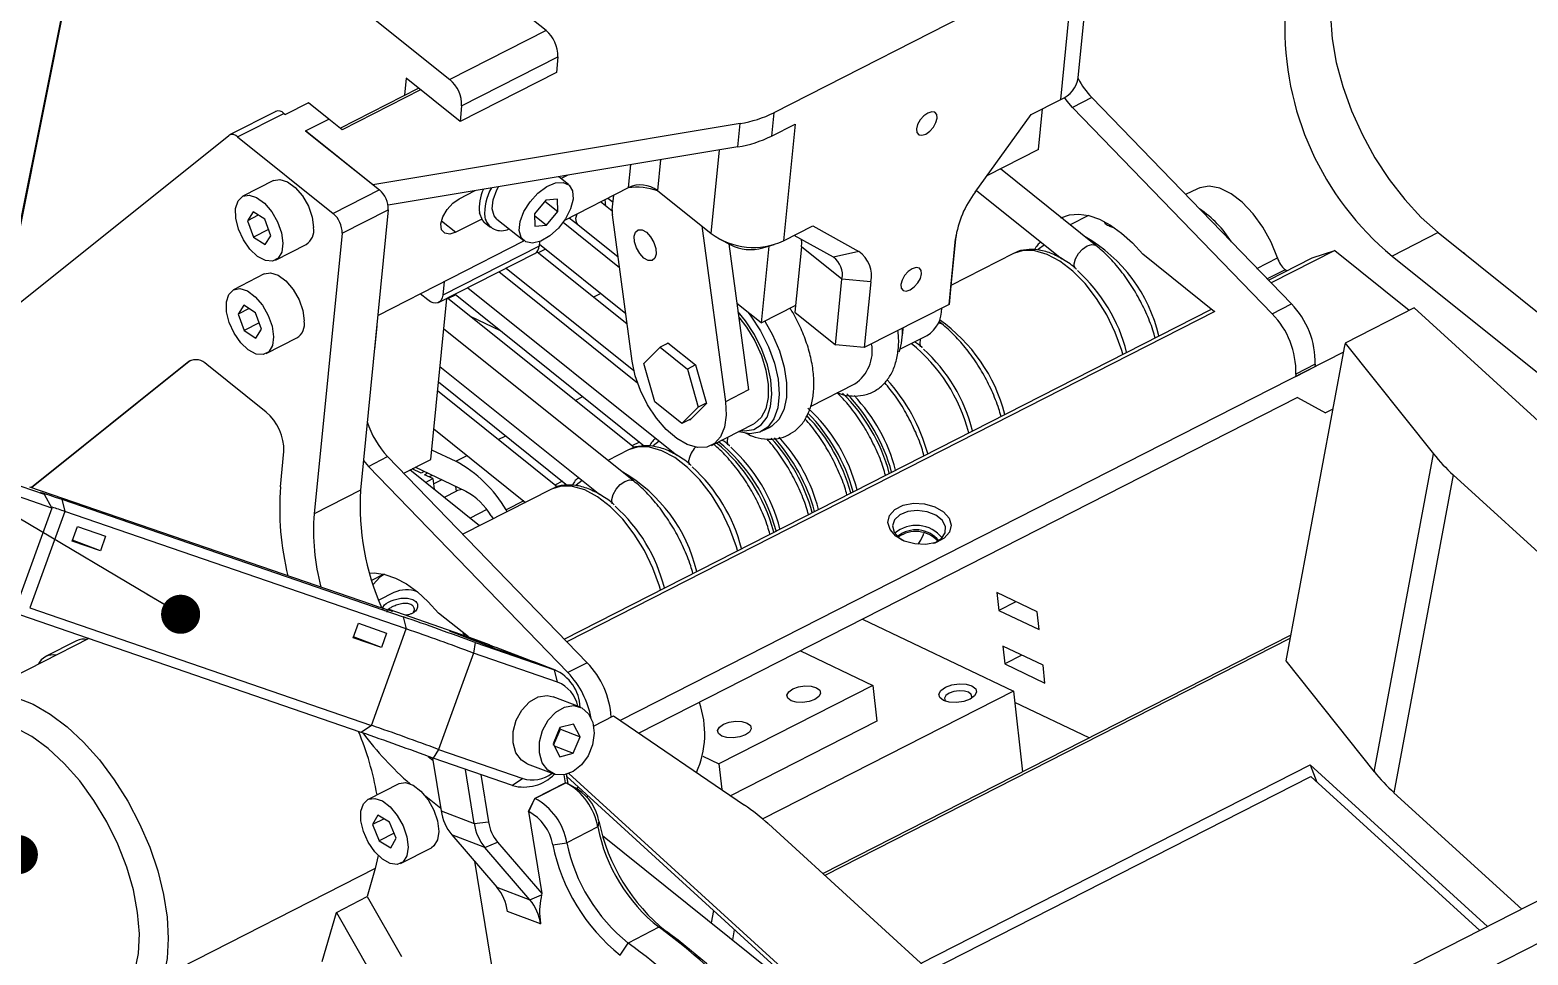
# Model space of a CAD drawing. Header units: millimetres. Extents: x 2 to 418, y 2 to 295.
# Drawn here: x 340.47 to 369.68, y 211.59 to 229.63 of the extents above; entities that cross this region are included whole.
import ezdxf

# ---------------------------------------------------------------- set-up
doc = ezdxf.new("R2010")
doc.units = ezdxf.units.MM
doc.dimstyles.new('SLDDIMSTYLE0', dxfattribs={"dimtxt": 0.18, "dimasz": 0.762, "dimexe": 0, "dimexo": 0.0625, "dimgap": 0, "dimtad": 0, "dimtih": 1, "dimtoh": 1, "dimdec": 0, "dimrnd": 1e-09, "dimzin": 0, "dimdsep": 46, "dimtxsty": 'Standard', "dimblk1": 'DOT', "dimblk2": 'DOT', "dimsah": 1, "dimcen": 0.09, "dimadec": 0, "dimazin": 0, "dimtfac": 0.762, "dimtdec": 0, "dimtofl": 0, "dimtmove": 0, "dimatfit": 3, "dimldrblk": 'DOT', "dimfxl": 1, "dimfrac": 2, "dimtolj": 1, "dimtzin": 0, "dimarcsym": 0})

# ---------------------------------------------------------------- blocks, each defined once
blk = doc.blocks.new('_Dot')
at = {"color": 0, "linetype": 'ByBlock', "lineweight": -2}
blk.add_line((-0.5, 0), (-1, 0), dxfattribs=at)
at = {"color": 0, "linetype": 'ByBlock', "const_width": 0.5}
blk.add_lwpolyline([(-0.25, 0, 1), (0.25, 0, 1)], format="xyb", close=True, dxfattribs=at)

msp = doc.modelspace()

# ---------------------------------------------------------------- linework, layer by layer
at = {"color": 7, "linetype": 'Continuous', "lineweight": 25}
for p, q in [((339.327, 221.079), (341.909, 233.984)), ((341.919, 233.982), (339.337, 221.075)), ((361.302, 231.239), (354.978, 228.015)), ((350.536, 229.62), (349.26, 230.642)), ((360.571, 228.271), (360.798, 230.55)), ((360.91, 228.698), (361.111, 230.709)), ((346.879, 230.089), (348.658, 228.662)), ((350.536, 229.62), (348.658, 228.662)), ((348.89, 228.148), (350.768, 229.105)), ((350.768, 229.105), (350.738, 228.802)), ((350.738, 228.802), (348.86, 227.844)), ((346.519, 227.715), (348.048, 228.495)), ((348.091, 228.461), (346.561, 227.681)), ((347.811, 228.686), (347.778, 228.357)), ((348.86, 227.844), (347.811, 228.686)), ((345.905, 228.207), (345.455, 227.977)), ((346.299, 227.892), (345.905, 228.207)), ((348.89, 228.148), (348.86, 227.844)), ((359.996, 227.978), (360.571, 228.271)), ((361.176, 228.309), (360.801, 228.117)), ((360.801, 228.117), (364.691, 224.095)), ((361.176, 228.309), (365.067, 224.287)), ((345.265, 228.041), (344.364, 227.582)), ((344.523, 227.542), (345.424, 228.002)), ((345.424, 228.002), (345.455, 227.977)), ((345.848, 227.662), (346.299, 227.892)), ((346.561, 227.681), (346.299, 227.892)), ((354.978, 228.015), (354.933, 227.56)), ((358.902, 226.465), (359.996, 227.978)), ((360.137, 227.295), (360.216, 228.09)), ((339.928, 224.028), (344.349, 227.572)), ((344.523, 227.542), (346.385, 226.049)), ((347.16, 226.61), (345.848, 227.662)), ((345.848, 227.662), (347.286, 226.509)), ((354.318, 227.805), (347.16, 226.61)), ((354.272, 227.349), (354.318, 227.805)), ((354.933, 227.56), (355.391, 227.793)), ((355.391, 227.793), (355.164, 225.515)), ((354.272, 227.349), (347.456, 226.211)), ((360.137, 227.295), (359.131, 226.782)), ((345.224, 226.693), (344.624, 226.386)), ((350.975, 226.612), (350.783, 226.767)), ((350.962, 226.796), (350.83, 226.729)), ((361.257, 225.426), (359.397, 226.918)), ((347.286, 226.509), (346.385, 226.049)), ((348.844, 226.337), (349.154, 226.495)), ((350.901, 225.922), (352.145, 226.556)), ((351.741, 226.35), (351.843, 226.269)), ((351.828, 226.119), (351.857, 226.409)), ((352.708, 226.499), (353.757, 225.658)), ((358.927, 226.5), (360.594, 225.163)), ((363.235, 226.533), (363.006, 226.417)), ((344.823, 226.082), (344.713, 225.908)), ((345.052, 225.937), (344.823, 226.082)), ((346.559, 225.664), (347.46, 226.123)), ((347.46, 226.123), (346.916, 220.655)), ((350.53, 226.31), (350.308, 226.045)), ((350.514, 226.291), (350.768, 226.087)), ((350.76, 226.331), (350.53, 226.31)), ((350.545, 225.822), (350.768, 226.087)), ((350.768, 226.087), (350.76, 226.331)), ((351.827, 226.092), (351.596, 226.276)), ((351.701, 226.193), (351.686, 226.322)), ((344.926, 226.017), (344.713, 225.908)), ((344.713, 225.908), (344.831, 225.588)), ((345.17, 225.617), (345.052, 225.937)), ((349.282, 225.94), (348.779, 225.683)), ((349.345, 225.869), (349.45, 225.785)), ((349.575, 225.941), (350.1, 225.52)), ((350.308, 226.045), (350.315, 225.801)), ((350.309, 226.012), (350.545, 225.822)), ((350.315, 225.801), (350.545, 225.822)), ((351.969, 224.992), (350.869, 225.875)), ((350.99, 225.968), (351.158, 225.834)), ((351.158, 225.834), (351.941, 225.206)), ((352.215, 223.169), (351.831, 226.021)), ((353.572, 225.806), (354.034, 222.379)), ((355.164, 225.515), (355.739, 225.808)), ((355.739, 225.808), (356.634, 225.309)), ((361.111, 226.012), (360.754, 225.83)), ((345.126, 225.738), (344.831, 225.588)), ((344.831, 225.588), (345.06, 225.443)), ((345.06, 225.443), (345.17, 225.617)), ((346.559, 225.664), (346.015, 220.195)), ((347.255, 224.063), (350.105, 225.516)), ((350.409, 225.501), (350.401, 225.414)), ((353.924, 225.549), (354.128, 225.442)), ((356.137, 225.196), (355.374, 225.622)), ((358.392, 224.276), (358.519, 225.557)), ((358.527, 225.622), (358.43, 224.64)), ((367.931, 225.676), (367.029, 225.217)), ((367.931, 225.676), (379.376, 216.501)), ((345.26, 225.139), (345.86, 225.445)), ((348.442, 224.311), (350.32, 225.268)), ((350.401, 225.414), (348.523, 224.457)), ((352.118, 223.888), (350.358, 225.299)), ((350.525, 225.356), (350.38, 225.282)), ((350.404, 225.452), (350.407, 225.451)), ((350.407, 225.451), (352.089, 224.102)), ((354.101, 225.456), (354.484, 222.608)), ((354.878, 225.412), (354.729, 223.916)), ((354.763, 225.379), (354.984, 225.444)), ((355.517, 225.402), (355.389, 224.122)), ((356.304, 224.771), (355.517, 225.402)), ((356.634, 225.309), (356.137, 225.196)), ((359.652, 225.267), (358.43, 224.645)), ((363.57, 224.134), (362.17, 225.256)), ((364.618, 224.751), (365.474, 225.187)), ((365.912, 225.327), (364.672, 224.695)), ((365.474, 225.187), (365.912, 225.327)), ((365.912, 225.327), (367.366, 224.162)), ((367.029, 225.217), (377.58, 216.759)), ((352.32, 222.741), (349.616, 224.909)), ((349.761, 224.983), (352.248, 222.99)), ((364.973, 224.932), (364.947, 224.953)), ((345.043, 224.87), (344.442, 224.563)), ((348.55, 224.723), (348.523, 224.457)), ((349.01, 224.6), (353.084, 221.334)), ((356.177, 223.491), (356.304, 224.771)), ((356.867, 224.714), (356.304, 224.771)), ((356.867, 224.714), (356.739, 223.434)), ((358.43, 224.64), (358.392, 224.276)), ((348.23, 224.364), (348.08, 224.484)), ((348.287, 221.253), (348.599, 224.391)), ((352.261, 221.478), (348.617, 224.4)), ((348.774, 224.464), (348.629, 224.39)), ((348.762, 224.474), (352.455, 221.513)), ((351.606, 224.489), (351.461, 224.415)), ((344.642, 224.259), (344.532, 224.085)), ((344.745, 224.194), (344.532, 224.085)), ((344.532, 224.085), (344.65, 223.765)), ((344.871, 224.114), (344.642, 224.259)), ((344.989, 223.795), (344.871, 224.114)), ((349.054, 224.049), (349.64, 223.77)), ((350.89, 217.751), (363.507, 224.184)), ((363.577, 224.136), (350.944, 217.695)), ((354.729, 223.916), (354.257, 224.294)), ((354.729, 223.916), (355.403, 224.259)), ((355.389, 224.122), (356.177, 223.491)), ((358.392, 224.276), (356.739, 223.434)), ((364.691, 224.095), (365.067, 224.287)), ((367.46, 224.21), (366.113, 223.523)), ((376.459, 216.002), (367.46, 224.21)), ((344.944, 223.916), (344.65, 223.765)), ((344.65, 223.765), (344.879, 223.62)), ((344.879, 223.62), (344.989, 223.795)), ((347.197, 223.399), (347.243, 223.854)), ((347.243, 223.854), (347.234, 223.85)), ((347.243, 223.854), (347.235, 223.86)), ((352.245, 220.831), (348.54, 223.802)), ((357.494, 223.819), (357.487, 223.702)), ((358.253, 223.895), (358.194, 223.942)), ((345.078, 223.316), (345.679, 223.622)), ((352.444, 223.122), (352.762, 223.442)), ((352.918, 223.521), (352.762, 223.442)), ((352.762, 223.442), (353.292, 223.016)), ((352.884, 223.504), (352.909, 223.529)), ((352.909, 223.529), (353.447, 223.098)), ((356.739, 223.434), (356.177, 223.491)), ((357.436, 223.401), (357.966, 223.671)), ((357.478, 223.611), (357.487, 223.702)), ((366.097, 223.438), (364.958, 217.325)), ((366.113, 223.523), (366.097, 223.438)), ((366.113, 223.523), (367.838, 221.361)), ((343.574, 223.163), (340.506, 220.703)), ((343.576, 223.163), (340.506, 220.702)), ((343.576, 223.163), (343.574, 223.163)), ((343.606, 223.183), (343.576, 223.163)), ((347.197, 223.399), (347.189, 223.394)), ((366.08, 223.348), (351.984, 216.161)), ((345.079, 222.176), (343.922, 223.103)), ((348.467, 223.066), (351.582, 220.568)), ((352.656, 222.378), (352.444, 223.122)), ((353.448, 223.096), (353.292, 223.016)), ((353.292, 223.016), (353.504, 222.272)), ((353.447, 223.098), (353.662, 222.343)), ((365.526, 223.058), (365.15, 222.866)), ((365.155, 222.916), (365.15, 222.866)), ((365.531, 223.108), (365.155, 222.916)), ((365.531, 223.108), (365.526, 223.058)), ((350.759, 220.712), (348.419, 222.588)), ((348.437, 222.764), (350.953, 220.747)), ((354.484, 222.608), (354.034, 222.379)), ((355.694, 222.288), (356.555, 222.727)), ((365.188, 222.46), (352.347, 215.913)), ((353.186, 221.953), (352.656, 222.378)), ((353.504, 222.272), (353.186, 221.953)), ((353.662, 222.343), (353.34, 222.019)), ((353.66, 222.351), (353.504, 222.272)), ((365.188, 222.46), (365.729, 222.159)), ((353.364, 222.044), (353.186, 221.953)), ((353.34, 222.019), (353.33, 222.027)), ((365.872, 222.232), (365.729, 222.159)), ((348.346, 221.852), (350.137, 220.416)), ((353.76, 221.527), (354.586, 221.948)), ((354.752, 221.808), (354.903, 221.885)), ((345.359, 220.721), (345.427, 221.405)), ((348.305, 221.442), (348.778, 221.217)), ((352.142, 221.438), (351.742, 221.235)), ((339.199, 221.108), (340.749, 220.575)), ((346.974, 221.231), (347.073, 221.118)), ((347.073, 221.118), (347.448, 221.31)), ((347.073, 221.118), (350.963, 217.096)), ((347.448, 221.31), (351.339, 217.287)), ((347.761, 220.986), (348.287, 221.253)), ((347.993, 221.097), (347.933, 221.067)), ((348.976, 220.629), (347.986, 221.1)), ((366.683, 215.163), (367.838, 221.361)), ((340.903, 220.305), (339.259, 220.871)), ((349.241, 219.96), (347.883, 221.048)), ((348.101, 220.987), (347.927, 221.07)), ((348.161, 221.017), (348.101, 220.987)), ((348.226, 220.986), (348.167, 220.955)), ((348.33, 220.878), (348.167, 220.955)), ((348.187, 220.805), (348.33, 220.878)), ((348.319, 220.942), (348.26, 220.911)), ((348.33, 220.878), (348.353, 220.672)), ((348.341, 220.775), (348.5, 220.856)), ((368.222, 220.952), (367.067, 214.754)), ((368.222, 220.952), (374.657, 215.083)), ((347.132, 218.422), (340.474, 220.713)), ((340.749, 220.575), (340.903, 220.305)), ((346.916, 220.655), (346.015, 220.195)), ((348.787, 220.634), (348.55, 220.513)), ((350.64, 220.673), (348.915, 219.793)), ((340.903, 220.305), (340.221, 218.425)), ((341.154, 220.239), (340.472, 218.359)), ((341.093, 220.477), (347.75, 218.185)), ((341.093, 220.477), (341.154, 220.239)), ((347.811, 217.948), (341.154, 220.239)), ((349.382, 220.274), (349.056, 220.108)), ((349.779, 220.234), (349.758, 220.267)), ((341.299, 219.66), (341.402, 219.942)), ((341.402, 219.942), (341.949, 219.754)), ((349.466, 220.154), (349.504, 220.094)), ((341.847, 219.472), (341.299, 219.66)), ((341.847, 219.472), (341.306, 219.679)), ((341.949, 219.754), (341.847, 219.472)), ((357.421, 219.721), (357.484, 219.678)), ((347.137, 218.899), (347.367, 219.016)), ((347.569, 218.658), (347.273, 218.507)), ((359.325, 218.655), (359.363, 218.307)), ((360.108, 218.282), (359.325, 218.655)), ((359.697, 218.478), (359.363, 218.307)), ((346.933, 215.929), (340.275, 218.221)), ((340.472, 218.359), (347.13, 216.067)), ((349.026, 217.79), (347.476, 218.324)), ((347.75, 218.185), (347.811, 217.948)), ((349.022, 217.791), (348.441, 218.257)), ((359.363, 218.307), (360.147, 217.934)), ((360.147, 217.934), (360.108, 218.282)), ((346.777, 217.775), (346.879, 218.057)), ((346.879, 218.057), (347.427, 217.868)), ((347.13, 216.067), (347.811, 217.948)), ((348.66, 217.901), (349.413, 217.642)), ((349.562, 217.556), (348.66, 217.901)), ((356.706, 218.136), (359.648, 216.733)), ((341.62, 217.758), (339.271, 216.56)), ((341.381, 217.716), (340.78, 217.41)), ((347.325, 217.586), (346.777, 217.775)), ((347.325, 217.586), (346.784, 217.793)), ((347.427, 217.868), (347.325, 217.586)), ((348.956, 217.814), (348.919, 217.874)), ((349.413, 217.642), (349.026, 217.79)), ((349.046, 217.783), (349.026, 217.79)), ((349.433, 217.635), (349.046, 217.783)), ((349.151, 217.682), (349.119, 217.477)), ((349.151, 217.682), (350.701, 217.149)), ((349.496, 217.606), (349.413, 217.642)), ((355.932, 213.176), (365.051, 217.825)), ((365.04, 217.764), (355.971, 213.14)), ((359.441, 217.612), (359.479, 217.264)), ((360.225, 217.238), (359.441, 217.612)), ((349.119, 217.477), (348.437, 215.597)), ((350.762, 216.911), (349.119, 217.477)), ((350.206, 217.339), (349.562, 217.585)), ((350.315, 217.297), (349.562, 217.556)), ((350.701, 217.149), (350.315, 217.297)), ((350.315, 217.297), (350.335, 217.289)), ((355.496, 217.519), (356.91, 216.845)), ((359.813, 217.434), (359.479, 217.264)), ((364.958, 217.325), (366.683, 215.163)), ((350.721, 217.141), (350.335, 217.289)), ((350.762, 216.911), (350.701, 217.149)), ((351.339, 217.287), (350.963, 217.096)), ((359.479, 217.264), (360.263, 216.89)), ((360.263, 216.89), (360.225, 217.238)), ((356.91, 216.845), (353.906, 215.314)), ((359.648, 216.733), (354.76, 214.241)), ((356.91, 216.845), (356.987, 216.149)), ((377.924, 216.749), (359.3, 207.254)), ((359.648, 216.733), (359.823, 215.16)), ((351.187, 216.428), (350.672, 216.625)), ((361.122, 215.822), (359.673, 216.513)), ((351.461, 216.053), (351.851, 216.252)), ((351.851, 216.252), (354.403, 214.512)), ((356.987, 216.149), (354.134, 214.695)), ((347.13, 216.067), (346.933, 215.929)), ((350.807, 216.024), (350.672, 215.706)), ((350.684, 215.682), (350.815, 215.991)), ((350.815, 215.991), (350.803, 216.015)), ((351.072, 216.093), (350.807, 216.024)), ((350.815, 215.991), (351.202, 215.843)), ((351.067, 215.524), (351.202, 215.843)), ((351.202, 215.843), (351.072, 216.093)), ((378.131, 216.027), (360.329, 206.95)), ((348.437, 215.597), (348.334, 215.426)), ((348.437, 215.597), (350.081, 215.031)), ((350.672, 215.706), (350.802, 215.455)), ((350.692, 215.667), (351.067, 215.524)), ((348.237, 215.462), (348.332, 215.385)), ((348.325, 215.429), (348.492, 214.403)), ((349.884, 214.893), (348.334, 215.426)), ((350.171, 215.318), (350.687, 215.12)), ((350.802, 215.455), (351.067, 215.524)), ((353.592, 215.463), (353.906, 215.314)), ((353.906, 215.314), (353.961, 214.813)), ((357.847, 211.429), (365.431, 215.296)), ((368.889, 212.142), (365.431, 215.296)), ((365.431, 215.296), (365.563, 214.962)), ((349.136, 214.156), (348.965, 215.209)), ((349.265, 215.106), (349.415, 214.183)), ((350.081, 215.031), (349.884, 214.893)), ((350.917, 214.949), (350.892, 215.102)), ((350.933, 215.11), (350.938, 215.075)), ((350.938, 215.075), (350.962, 214.93)), ((356.275, 210.2), (350.94, 215.067)), ((357.178, 209.476), (350.983, 215.127)), ((358.013, 211.277), (365.448, 215.068)), ((365.448, 215.068), (368.738, 212.066)), ((347.666, 214.929), (347.065, 214.622)), ((348.485, 214.443), (348.191, 214.678)), ((350.917, 214.949), (350.316, 214.643)), ((350.32, 214.641), (350.921, 214.948)), ((350.921, 214.948), (350.917, 214.949)), ((351.16, 214.817), (351.001, 214.909)), ((351.137, 214.831), (351.161, 214.864)), ((351.343, 214.699), (351.337, 214.665)), ((367.067, 214.754), (369.557, 212.483)), ((348.492, 214.403), (349.136, 214.156)), ((350.195, 214.388), (350.316, 214.643)), ((350.199, 214.387), (350.195, 214.388)), ((350.195, 214.388), (350.455, 212.786)), ((350.199, 214.387), (350.32, 214.641)), ((350.316, 214.643), (350.32, 214.641)), ((347.258, 214.318), (347.155, 214.134)), ((347.377, 214.247), (347.155, 214.134)), ((347.155, 214.134), (347.28, 213.815)), ((347.487, 214.182), (347.258, 214.318)), ((347.612, 213.864), (347.487, 214.182)), ((349.136, 214.156), (349.415, 214.183)), ((351.543, 214.085), (350.943, 213.778)), ((351.567, 214.199), (351.543, 214.085)), ((354.87, 214.145), (361.304, 208.275)), ((347.572, 213.964), (347.28, 213.815)), ((347.28, 213.815), (347.508, 213.68)), ((347.508, 213.68), (347.612, 213.864)), ((349.343, 213.683), (348.699, 213.93)), ((348.699, 213.93), (349.579, 212.912)), ((351.637, 213.918), (359.556, 207.569)), ((347.263, 213.527), (347.206, 213.274)), ((347.701, 213.375), (348.302, 213.681)), ((349.343, 213.683), (349.588, 213.789)), ((350.223, 212.665), (349.343, 213.683)), ((349.588, 213.789), (350.455, 212.786)), ((350.666, 213.739), (350.943, 213.778)), ((347.206, 213.274), (343.076, 211.168)), ((347.206, 213.274), (347.049, 212.726)), ((349.144, 213.415), (350.75, 203.521)), ((346.449, 212.42), (347.049, 212.726)), ((347.049, 212.726), (347.716, 211.558)), ((349.579, 212.912), (350.223, 212.665)), ((350.223, 212.665), (350.45, 212.764)), ((350.455, 212.786), (350.45, 212.764)), ((346.173, 211.46), (346.449, 212.42)), ((346.449, 212.42), (347.115, 211.251)), ((350.43, 212.193), (349.786, 212.439)), ((352.738, 212.128), (352.137, 211.822)), ((352.881, 212.047), (352.738, 212.128)), ((351.98, 211.587), (352.137, 211.822))]:
    msp.add_line(p, q, dxfattribs=at)
at = {"color": 8, "linetype": 'Continuous', "lineweight": 25}
for p, q in [((353.757, 225.658), (353.92, 227.29)), ((352.145, 226.556), (352.189, 227.001)), ((352.767, 227.098), (352.708, 226.499)), ((348.5, 225.907), (348.779, 225.683)), ((351.119, 225.957), (351.141, 226.044)), ((360.253, 225.437), (360.132, 225.345)), ((364.396, 224.98), (364.794, 225.183)), ((364.947, 224.953), (364.596, 224.773)), ((357.827, 223.534), (357.844, 223.609)), ((351.106, 222.404), (351.251, 222.478)), ((349.604, 221.639), (349.749, 221.713)), ((354.072, 221.62), (354.089, 221.694)), ((352.356, 221.592), (352.211, 221.518)), ((352.743, 221.608), (352.622, 221.516)), ((348.778, 221.217), (348.998, 221.33)), ((350.854, 220.826), (350.709, 220.752)), ((351.241, 220.842), (351.12, 220.75)), ((348.787, 220.634), (348.777, 220.724)), ((350.103, 220.444), (349.758, 220.267)), ((353.802, 212.456), (353.757, 212.218)), ((354.176, 211.883), (354.213, 212.081))]:
    msp.add_line(p, q, dxfattribs=at)
at = {"color": 7, "linetype": 'Continuous', "lineweight": 25, "flags": 128}
for points in [[(365.841, 230.304), (365.827, 229.895), (365.86, 229.457), (365.942, 228.997), (366.069, 228.525), (366.24, 228.051), (366.451, 227.584), (366.697, 227.134), (366.974, 226.71), (367.276, 226.32), (367.597, 225.974), (367.931, 225.676)], [(360.801, 228.117), (360.694, 228.24), (360.642, 228.311)], [(358.161, 227.908), (358.154, 227.978), (358.116, 228.023), (358.055, 228.033), (357.979, 228.009), (357.9, 227.954), (357.83, 227.876), (357.779, 227.787), (357.756, 227.701), (357.763, 227.63), (357.801, 227.586), (357.862, 227.575), (357.938, 227.599), (358.017, 227.655), (358.087, 227.733), (358.138, 227.821), (358.161, 227.908)], [(345.224, 226.693), (345.348, 226.715), (345.495, 226.667), (345.647, 226.556), (345.788, 226.391), (345.902, 226.191), (345.977, 225.978), (346.005, 225.775)], [(350.987, 226.602), (351.053, 226.489), (351.063, 226.33), (351.016, 226.142), (350.917, 225.946), (350.777, 225.763), (350.611, 225.613), (350.437, 225.512), (350.274, 225.471), (350.14, 225.495), (350.048, 225.58), (350.01, 225.718), (350.029, 225.894), (350.103, 226.088), (350.224, 226.28), (350.379, 226.449), (350.551, 226.576), (350.722, 226.648), (350.873, 226.657), (350.987, 226.602)], [(345.404, 225.469), (345.382, 225.298), (345.312, 225.177), (345.202, 225.12), (345.064, 225.132), (344.913, 225.213), (344.764, 225.353), (344.635, 225.537), (344.54, 225.746), (344.487, 225.957), (344.484, 226.147), (344.531, 226.295), (344.622, 226.385), (344.748, 226.408), (344.894, 226.361), (345.046, 226.249), (345.187, 226.085), (345.301, 225.885), (345.376, 225.672), (345.404, 225.469)], [(349.575, 225.941), (349.524, 226.001), (349.485, 226.139), (349.504, 226.315), (349.578, 226.509), (349.612, 226.571)], [(364.794, 225.183), (364.671, 225.49), (364.51, 225.783), (364.32, 226.046), (364.11, 226.268), (363.89, 226.436), (363.671, 226.542), (363.465, 226.582), (363.281, 226.553), (363.235, 226.533)], [(348.779, 225.683), (348.658, 225.645), (348.56, 225.663), (348.501, 225.733), (348.488, 225.845), (348.525, 225.983), (348.606, 226.125), (348.718, 226.249), (348.844, 226.337)], [(349.345, 225.869), (349.295, 225.921), (349.237, 226.061)], [(360.573, 225.962), (360.739, 226.022), (360.922, 226.038), (361.12, 226.01), (361.328, 225.937), (361.542, 225.823), (361.757, 225.669), (361.967, 225.479), (362.17, 225.256)], [(352.252, 225.606), (352.278, 225.688), (352.333, 225.732), (352.409, 225.73), (352.493, 225.683), (352.574, 225.597), (352.639, 225.487), (352.678, 225.368), (352.685, 225.259), (352.659, 225.176), (352.604, 225.132), (352.528, 225.134), (352.443, 225.181), (352.362, 225.267), (352.298, 225.378), (352.259, 225.497), (352.252, 225.606)], [(355.517, 225.402), (355.521, 225.475), (355.517, 225.542)], [(368.507, 225.214), (368.449, 225.263), (368.42, 225.284)], [(345.043, 224.87), (345.167, 224.892), (345.314, 224.845), (345.466, 224.733), (345.606, 224.568), (345.72, 224.368), (345.795, 224.156), (345.823, 223.953)], [(357.859, 224.87), (357.851, 224.94), (357.814, 224.984), (357.753, 224.995), (357.677, 224.971), (357.597, 224.916), (357.527, 224.838), (357.477, 224.749), (357.453, 224.663), (357.461, 224.592), (357.498, 224.548), (357.56, 224.537), (357.636, 224.561), (357.715, 224.616), (357.785, 224.694), (357.836, 224.783), (357.859, 224.87)], [(345.222, 223.646), (345.2, 223.475), (345.131, 223.354), (345.021, 223.297), (344.883, 223.309), (344.731, 223.39), (344.583, 223.53), (344.454, 223.715), (344.358, 223.924), (344.306, 224.134), (344.303, 224.324), (344.349, 224.472), (344.441, 224.563), (344.566, 224.585), (344.713, 224.538), (344.865, 224.426), (345.005, 224.262), (345.119, 224.062), (345.194, 223.849), (345.222, 223.646)], [(348.523, 224.457), (348.512, 224.402), (348.492, 224.357), (348.462, 224.324), (348.425, 224.304), (348.381, 224.298), (348.333, 224.306), (348.282, 224.328), (348.23, 224.364)], [(354.6, 223.69), (354.424, 223.957), (354.279, 224.131)], [(354.293, 224.028), (354.444, 223.834), (354.606, 223.567), (354.734, 223.282), (354.824, 222.993), (354.869, 222.714), (354.869, 222.459), (354.822, 222.241), (354.732, 222.07), (354.603, 221.957), (354.586, 221.948)], [(354.469, 224.124), (354.53, 224.046), (354.718, 223.761)], [(354.718, 223.761), (354.873, 223.452), (354.989, 223.133), (355.06, 222.818), (355.082, 222.523), (355.055, 222.261), (354.98, 222.044), (354.86, 221.883), (354.701, 221.786), (354.511, 221.755), (354.298, 221.794), (354.29, 221.797)], [(354.799, 223.951), (354.95, 223.686), (355.087, 223.369), (355.18, 223.051), (355.227, 222.744), (355.225, 222.464), (355.173, 222.223), (355.075, 222.033), (354.935, 221.903), (354.903, 221.885)], [(354.328, 221.816), (354.405, 221.81), (354.584, 221.838), (354.733, 221.929), (354.845, 222.08), (354.915, 222.283), (354.941, 222.529), (354.92, 222.806), (354.854, 223.101), (354.745, 223.4), (354.6, 223.69)], [(354.034, 222.379), (354.048, 222.115), (354.016, 221.884), (353.939, 221.697), (353.821, 221.565), (353.668, 221.493), (353.488, 221.485), (353.29, 221.542), (353.084, 221.661), (352.879, 221.836), (352.687, 222.057), (352.517, 222.315), (352.377, 222.596), (352.275, 222.885), (352.215, 223.169)], [(340.749, 220.575), (340.701, 220.595), (340.68, 220.607), (340.685, 220.608), (340.718, 220.6), (340.776, 220.583), (340.859, 220.556), (340.966, 220.52), (341.093, 220.477)], [(357.353, 219.759), (357.242, 219.884), (357.201, 220.024), (357.234, 220.16), (357.338, 220.276), (357.499, 220.358), (357.7, 220.397), (357.914, 220.387), (358.117, 220.331), (358.285, 220.233), (358.396, 220.108), (358.437, 219.968), (358.404, 219.832), (358.3, 219.716), (358.139, 219.634), (357.938, 219.595), (357.724, 219.605), (357.52, 219.661), (357.353, 219.759)], [(358.085, 219.618), (358.115, 219.629), (358.246, 219.712), (358.319, 219.822), (358.323, 219.945), (358.258, 220.066), (358.133, 220.166), (357.964, 220.233), (357.774, 220.258), (357.59, 220.238), (357.436, 220.174), (357.332, 220.076), (357.293, 219.957), (357.324, 219.833), (357.421, 219.721), (357.421, 219.721)], [(347.096, 219.036), (347.194, 219.039), (347.392, 219.01), (347.6, 218.938), (347.814, 218.824), (348.029, 218.67), (348.239, 218.479), (348.441, 218.257)], [(347.387, 219.014), (347.294, 218.955), (347.163, 218.817)], [(347.39, 218.3), (347.37, 218.313), (347.351, 218.365), (347.384, 218.418), (347.418, 218.444), (347.463, 218.47), (347.517, 218.494), (347.577, 218.516), (347.706, 218.546), (347.834, 218.55), (347.941, 218.523), (347.941, 218.523)], [(347.476, 218.324), (347.524, 218.303), (347.545, 218.291), (347.539, 218.29), (347.507, 218.298), (347.449, 218.316), (347.366, 218.343), (347.259, 218.378), (347.132, 218.422)], [(349.562, 217.585), (349.489, 217.608), (349.379, 217.626)], [(350.112, 217.367), (350.134, 217.362), (350.257, 217.317)], [(355.345, 216.776), (355.457, 216.816), (355.584, 216.835), (355.707, 216.829), (355.809, 216.8), (355.872, 216.751), (355.889, 216.69), (355.855, 216.627), (355.776, 216.57), (355.665, 216.53), (355.538, 216.511), (355.414, 216.517), (355.313, 216.547), (355.249, 216.596), (355.233, 216.656), (355.267, 216.72), (355.345, 216.776)], [(358.84, 216.837), (358.912, 216.782), (358.93, 216.714), (358.892, 216.643), (358.804, 216.58), (358.679, 216.534), (358.537, 216.513), (358.398, 216.52), (358.285, 216.553), (358.213, 216.608), (358.195, 216.676), (358.233, 216.747), (358.321, 216.81), (358.446, 216.856), (358.588, 216.877), (358.727, 216.87), (358.84, 216.837)], [(358.775, 216.711), (358.692, 216.736), (358.591, 216.741), (358.487, 216.725), (358.396, 216.692), (358.332, 216.646), (358.304, 216.594), (358.317, 216.545), (358.323, 216.538)], [(338.646, 215.716), (338.762, 216.02), (338.921, 216.272), (339.12, 216.465), (339.354, 216.598), (339.618, 216.666), (339.908, 216.668), (340.218, 216.605), (340.54, 216.477), (340.869, 216.288), (341.198, 216.041), (341.52, 215.74), (341.829, 215.393), (342.117, 215.007), (342.381, 214.588), (342.613, 214.146), (342.81, 213.69), (342.967, 213.228), (343.081, 212.771), (343.15, 212.328), (343.172, 211.908), (343.147, 211.518), (343.076, 211.168)], [(350.171, 215.318), (350.055, 215.389), (349.948, 215.534), (349.892, 215.726), (349.894, 215.944), (349.953, 216.166), (350.063, 216.366), (350.212, 216.524), (350.383, 216.622), (350.558, 216.649), (350.672, 216.625)], [(351.472, 215.912), (351.441, 215.689), (351.356, 215.475), (351.225, 215.294), (351.063, 215.164), (350.887, 215.101), (350.717, 215.11), (350.57, 215.192), (350.463, 215.336), (350.408, 215.528), (350.41, 215.747), (350.469, 215.968), (350.578, 216.169), (350.727, 216.327), (350.898, 216.424), (351.074, 216.452), (351.234, 216.406), (351.363, 216.291), (351.445, 216.121), (351.472, 215.912)], [(358.831, 216.595), (358.84, 216.622), (358.827, 216.671), (358.775, 216.711)], [(342.522, 211.275), (342.59, 211.618), (342.607, 212.002), (342.574, 212.418), (342.491, 212.856), (342.361, 213.304), (342.186, 213.752), (341.971, 214.188), (341.722, 214.602), (341.444, 214.984), (341.144, 215.325), (340.83, 215.615), (340.509, 215.847), (340.19, 216.017), (339.88, 216.12), (339.586, 216.153), (339.316, 216.115), (339.077, 216.008), (338.875, 215.834), (338.714, 215.597), (338.598, 215.303)], [(353.994, 216.087), (354.105, 216.127), (354.232, 216.146), (354.356, 216.14), (354.457, 216.11), (354.521, 216.061), (354.537, 216.001), (354.503, 215.937), (354.425, 215.881), (354.313, 215.841), (354.186, 215.822), (354.063, 215.828), (353.961, 215.858), (353.898, 215.907), (353.881, 215.967), (353.915, 216.031), (353.994, 216.087)], [(347.666, 214.929), (347.671, 214.931), (347.798, 214.95), (347.946, 214.899), (348.098, 214.783), (348.237, 214.616), (348.349, 214.415), (348.421, 214.202), (348.446, 214), (348.421, 213.832), (348.349, 213.714), (348.302, 213.681)], [(347.636, 213.355), (347.497, 213.371), (347.345, 213.456), (347.198, 213.599), (347.07, 213.786), (346.977, 213.995), (346.927, 214.205), (346.927, 214.393), (346.977, 214.538), (347.07, 214.625), (347.198, 214.643), (347.345, 214.592), (347.497, 214.477), (347.636, 214.31), (347.748, 214.109), (347.82, 213.896), (347.846, 213.694), (347.821, 213.525), (347.748, 213.408), (347.636, 213.355)]]:
    msp.add_lwpolyline(points, dxfattribs=at)
at = {"color": 8, "linetype": 'Continuous', "lineweight": 25, "flags": 128}
for points in [[(351.158, 225.834), (351.127, 225.876), (351.119, 225.957)], [(361.78, 223.304), (361.759, 223.378), (361.632, 223.729), (361.467, 224.071), (361.269, 224.392), (361.046, 224.681), (360.804, 224.926), (360.554, 225.119), (360.304, 225.253), (360.064, 225.323), (359.841, 225.327), (359.652, 225.267)], [(360.831, 225.066), (360.857, 225.165), (360.915, 225.267), (360.996, 225.356), (361.087, 225.42), (361.174, 225.447), (361.245, 225.435), (361.257, 225.426)], [(360.84, 224.983), (360.839, 224.984), (360.831, 225.066)], [(358.183, 223.916), (358.241, 223.903), (358.253, 223.895)], [(357.836, 223.451), (357.835, 223.453), (357.827, 223.534)], [(354.27, 219.475), (354.249, 219.549), (354.122, 219.9), (353.957, 220.242), (353.759, 220.563), (353.536, 220.852), (353.294, 221.097), (353.044, 221.29), (352.795, 221.424), (352.554, 221.494), (352.331, 221.498), (352.142, 221.438)], [(354.081, 221.537), (354.08, 221.538), (354.072, 221.62)], [(353.33, 221.154), (353.329, 221.156), (353.321, 221.237)], [(351.819, 220.471), (351.845, 220.57), (351.903, 220.672), (351.984, 220.762), (352.075, 220.825), (352.162, 220.853), (352.233, 220.84), (352.245, 220.831)], [(352.768, 218.709), (352.747, 218.783), (352.621, 219.134), (352.455, 219.477), (352.257, 219.798), (352.034, 220.086), (351.792, 220.331), (351.542, 220.524), (351.293, 220.658), (351.052, 220.728), (350.829, 220.732), (350.64, 220.673)], [(351.828, 220.388), (351.827, 220.39), (351.819, 220.471)]]:
    msp.add_lwpolyline(points, dxfattribs=at)
at = {"color": 7, "linetype": 'Continuous', "lineweight": 25}
for centre, radius, start, end in [((350.119, 229.122), 0.649, 358.5307, 50.0707), ((370.727, 229.672), 5.789, 178.2916, 230.3099), ((360.371, 228.779), 0.546, 291.5831, 351.4846), ((348.242, 228.165), 0.649, 358.5307, 50.0707), ((362.407, 229.479), 1.698, 208.0613, 223.5573), ((345.314, 227.901), 0.149, 42.7567, 109.3893), ((353.961, 230.064), 2.287, 278.9742, 296.4087), ((344.417, 227.449), 0.141, 41.5513, 119.1124), ((353.916, 229.608), 2.287, 278.974, 296.4089), ((346.974, 226.136), 0.487, 358.5307, 50.0707), ((350.099, 226.157), 0.867, 154.8621, 186.3442), ((350.263, 226.07), 0.925, 148.8837, 185.7564), ((352.309, 225.354), 1.208, 70.2247, 98.4215), ((352.378, 226.049), 0.558, 53.7637, 114.6313), ((360.455, 225.276), 1.956, 142.5593, 171.7649), ((352.248, 226.081), 0.422, 174.8635, 188.1323), ((362.128, 224.405), 2.079, 31.6415, 56.4525), ((345.679, 225.721), 0.33, 303.3318, 9.4883), ((346.073, 225.676), 0.487, 358.5307, 50.0707), ((349.665, 226.042), 0.329, 191.4126, 296.9908), ((354.582, 226.784), 1.396, 233.7638, 294.6314), ((350.23, 225.413), 0.17, 301.7576, 0.3825), ((354.526, 226.22), 0.874, 242.8868, 285.7472), ((355.903, 224.859), 0.411, 347.6459, 55.1528), ((356.305, 224.837), 0.575, 347.6458, 55.1528), ((365.277, 225.337), 0.507, 197.705, 229.4052), ((358.757, 222.563), 3.195, 14.1228, 47.9659), ((357.64, 224.187), 0.61, 302.232, 1.6167), ((363.53, 222.957), 1.626, 358.5604, 44.4246), ((363.905, 223.148), 1.626, 358.5604, 44.4246), ((345.498, 223.898), 0.33, 303.3317, 9.4883), ((356.239, 223.754), 1.247, 341.2054, 2.743), ((356.125, 223.367), 0.771, 303.8391, 10.4535), ((343.711, 222.916), 0.282, 41.5514, 119.1125), ((355.753, 221.031), 3.195, 14.1228, 47.9659), ((354.142, 220.21), 3.315, 14.5909, 43.6224), ((344.454, 221.43), 0.973, 358.5306, 50.0708), ((348.739, 222.525), 1.774, 197.6249, 223.2745), ((353.5, 219.882), 3.195, 14.1228, 47.9659), ((352.627, 219.439), 3.329, 14.6261, 42.5), ((351.998, 219.117), 3.195, 14.1228, 47.9659), ((347.551, 218.97), 2.56, 30.4462, 61.3705), ((351.247, 218.734), 3.195, 14.1228, 47.9659), ((370.617, 223.59), 3.562, 218.7244, 227.7612), ((350.824, 220.299), 5.481, 175.5773, 193.8954), ((351.943, 220.38), 5.034, 176.8705, 203.75), ((348.942, 220.313), 0.357, 97.3573, 115.8072), ((348.362, 219.505), 1.28, 30.4462, 61.3705), ((336.948, 208.127), 12.821, 70.8511, 72.0047), ((349.745, 217.968), 3.195, 14.1228, 47.9659), ((350.377, 219.869), 4.374, 175.7227, 194.6747), ((357.752, 219.323), 0.644, 38.3304, 130.3035), ((357.75, 219.307), 0.573, 39.3403, 129.2936), ((357.746, 219.264), 0.584, 42.5974, 126.0366), ((347.813, 218.124), 0.587, 68.4737, 114.5251), ((324.63, 151.536), 70.545, 69.65939, 70.86809), ((327.83, 160.362), 60.954, 69.55805, 70.86442), ((341.526, 217.413), 0.336, 78.9355, 115.7113), ((340.927, 217.12), 0.322, 78.7372, 155.2921), ((350.37, 216.385), 0.833, 2.5388, 66.5482), ((349.706, 215.9), 1.735, 10.06, 43.5827), ((350.128, 216.119), 1.682, 3.7423, 43.9857), ((350.517, 216.308), 0.651, 11.7144, 67.8648), ((351.787, 215.9), 1.843, 335.9138, 19.4446), ((341.608, 213.73), 5.718, 9.8959, 22.8182), ((323.809, 149.272), 70.554, 69.65947, 70.86801), ((352.196, 219.871), 6.559, 217.0542, 228.9207), ((327.15, 158.484), 60.952, 69.55803, 70.86444), ((350.103, 215.703), 0.839, 254.8759, 315.5363), ((350.265, 215.658), 0.654, 253.5924, 306.4808), ((369.462, 217.392), 3.562, 218.7242, 227.7613), ((350.344, 213.875), 1.218, 9.8924, 61.7088), ((350.626, 214.023), 0.957, 10.5802, 56.0654), ((349.434, 214.534), 0.951, 187.9596, 219.4369), ((349.766, 213.582), 0.913, 9.8924, 61.7089), ((349.743, 213.569), 1.218, 9.8924, 61.7088), ((352.038, 211.029), 4.21, 47.738, 55.8212), ((350.078, 214.288), 0.951, 187.9596, 219.4369), ((350.2, 214.293), 0.793, 187.9594, 219.437), ((354.84, 214.755), 3.364, 191.4915, 231.3343), ((355.193, 214.936), 3.7, 191.4915, 231.3344), ((354.292, 214.477), 3.7, 191.4915, 231.3344), ((354.239, 214.448), 3.364, 191.4915, 231.3343), ((348.844, 212.307), 0.951, 7.9597, 39.4368), ((349.488, 212.061), 0.951, 7.9597, 39.4368), ((344.97, 201.566), 13.111, 43.4686, 53.6656), ((345.256, 201.679), 12.87, 43.4686, 53.6656), ((344.369, 201.26), 13.111, 43.4686, 53.6656)]:
    msp.add_arc(centre, radius, start, end, dxfattribs=at)
at = {"color": 8, "linetype": 'Continuous', "lineweight": 25}
for centre, radius, start, end in [((359.533, 222.967), 3.033, 13.2617, 60.0976), ((356.325, 221.315), 3.26, 14.5066, 54.7501), ((355.571, 220.94), 3.312, 14.5563, 50.976), ((354.553, 220.42), 3.554, 15.4296, 42.3424), ((353.889, 220.082), 3.459, 15.1017, 45.4756), ((353.899, 220.087), 3.498, 15.2469, 44.3787), ((353.115, 219.688), 3.483, 15.1735, 44.0291), ((353.151, 219.705), 3.495, 15.24, 44.5607), ((353.794, 221.158), 0.48, 135.855, 170.5131), ((351.732, 218.978), 3.354, 14.7921, 50.7402), ((351.816, 219.025), 3.312, 14.5563, 50.976), ((352.3, 219.272), 3.554, 15.4284, 42.3849), ((352.368, 219.307), 3.53, 15.3287, 42.0733), ((350.521, 218.373), 3.033, 13.2617, 60.0976)]:
    msp.add_arc(centre, radius, start, end, dxfattribs=at)
at = {"color": 7, "linetype": 'Continuous', "lineweight": 25}
for points, knots in [([(361.588, 225.778), (361.559, 225.787), (361.491, 225.807), (361.435, 225.843), (361.429, 225.868), (361.428, 225.874)], [0, 0, 0, 0, 0.356642, 0.838661, 1, 1, 1, 1]), ([(361.515, 225.836), (361.515, 225.826), (361.516, 225.812), (361.533, 225.799), (361.539, 225.794)], [0, 0, 0, 0, 0.642397, 1, 1, 1, 1]), ([(360.183, 225.493), (360.16, 225.475), (360.11, 225.434), (360.077, 225.374), (360.06, 225.341)], [0, 0, 0, 0, 0.452708, 1, 1, 1, 1]), ([(360.875, 224.963), (360.874, 224.965), (360.795, 225.042), (360.626, 225.153), (360.374, 225.285), (360.129, 225.35), (359.898, 225.349), (359.743, 225.322), (359.676, 225.278), (359.671, 225.275)], [0, 0, 0, 0, 0.003292, 0.206071, 0.410617, 0.61557, 0.794614, 0.986018, 1, 1, 1, 1]), ([(362.41, 223.625), (362.396, 223.674), (362.351, 223.842), (362.233, 224.127), (362.061, 224.467), (361.857, 224.787), (361.628, 225.078), (361.424, 225.287), (361.298, 225.393), (361.257, 225.426)], [0, 0, 0, 0, 0.0714575, 0.2410151, 0.4102704, 0.5796815, 0.7495821, 0.9204957, 1, 1, 1, 1]), ([(355.391, 221.813), (355.428, 221.846), (355.52, 221.927), (355.631, 222.098), (355.717, 222.323), (355.76, 222.587), (355.759, 222.882), (355.713, 223.198), (355.624, 223.522), (355.494, 223.841), (355.38, 224.071), (355.303, 224.183), (355.29, 224.202)], [0, 0, 0, 0, 0.068289, 0.171143, 0.277457, 0.389991, 0.507006, 0.625175, 0.742763, 0.859752, 0.976508, 1, 1, 1, 1]), ([(356.203, 222.56), (356.227, 222.549), (356.327, 222.505), (356.503, 222.484), (356.729, 222.496), (356.94, 222.575), (357.12, 222.71), (357.256, 222.889), (357.352, 223.106), (357.404, 223.361), (357.418, 223.585), (357.4, 223.728), (357.395, 223.768)], [0, 0, 0, 0, 0.036944, 0.150595, 0.258387, 0.374223, 0.484827, 0.594251, 0.707237, 0.826742, 0.95182, 1, 1, 1, 1]), ([(359.406, 222.093), (359.392, 222.143), (359.347, 222.31), (359.229, 222.595), (359.057, 222.936), (358.853, 223.256), (358.624, 223.546), (358.42, 223.756), (358.294, 223.861), (358.253, 223.895)], [0, 0, 0, 0, 0.071457, 0.241015, 0.41027, 0.579682, 0.749582, 0.920496, 1, 1, 1, 1]), ([(357.871, 223.432), (357.87, 223.433), (357.822, 223.48), (357.769, 223.513), (357.719, 223.545)], [0, 0, 0, 0, 0.026004, 1, 1, 1, 1]), ([(357.904, 221.327), (357.891, 221.377), (357.845, 221.544), (357.727, 221.829), (357.555, 222.169), (357.357, 222.483), (357.209, 222.664), (357.138, 222.75)], [0, 0, 0, 0, 0.097117, 0.32756, 0.557593, 0.787837, 1, 1, 1, 1]), ([(357.153, 220.945), (357.14, 220.994), (357.094, 221.162), (356.976, 221.446), (356.804, 221.787), (356.599, 222.106), (356.4, 222.366), (356.264, 222.499), (356.211, 222.552)], [0, 0, 0, 0, 0.083254, 0.280803, 0.477999, 0.675377, 0.873326, 1, 1, 1, 1]), ([(356.402, 220.562), (356.389, 220.611), (356.343, 220.779), (356.225, 221.063), (356.053, 221.405), (355.848, 221.722), (355.689, 221.937), (355.595, 222.031), (355.584, 222.042)], [0, 0, 0, 0, 0.09246, 0.311853, 0.530855, 0.750059, 0.969896, 1, 1, 1, 1]), ([(354.419, 221.774), (354.465, 221.75), (354.587, 221.687), (354.788, 221.646), (355.01, 221.645), (355.218, 221.698), (355.334, 221.775), (355.391, 221.813)], [0, 0, 0, 0, 0.139234, 0.368458, 0.585213, 0.794351, 1, 1, 1, 1]), ([(353.366, 221.134), (353.364, 221.136), (353.285, 221.213), (353.116, 221.324), (352.864, 221.456), (352.619, 221.521), (352.388, 221.52), (352.233, 221.493), (352.166, 221.449), (352.161, 221.446)], [0, 0, 0, 0, 0.003292, 0.206071, 0.410617, 0.61557, 0.794614, 0.986018, 1, 1, 1, 1]), ([(352.673, 221.664), (352.65, 221.646), (352.6, 221.605), (352.567, 221.545), (352.55, 221.512)], [0, 0, 0, 0, 0.452708, 1, 1, 1, 1]), ([(354.9, 219.796), (354.887, 219.845), (354.841, 220.013), (354.723, 220.298), (354.551, 220.638), (354.347, 220.958), (354.118, 221.248), (353.933, 221.441), (353.825, 221.531), (353.804, 221.549)], [0, 0, 0, 0, 0.074239, 0.250395, 0.426238, 0.602243, 0.778756, 0.956322, 1, 1, 1, 1]), ([(354.117, 221.517), (354.115, 221.519), (354.067, 221.566), (354.014, 221.599), (353.964, 221.63)], [0, 0, 0, 0, 0.0260036, 1, 1, 1, 1]), ([(355.651, 220.179), (355.638, 220.228), (355.592, 220.396), (355.474, 220.68), (355.302, 221.022), (355.097, 221.339), (354.94, 221.551), (354.848, 221.644), (354.839, 221.653)], [0, 0, 0, 0, 0.0929545, 0.3135211, 0.5336946, 0.7540707, 0.9750836, 1, 1, 1, 1]), ([(351.171, 220.898), (351.148, 220.88), (351.098, 220.839), (351.065, 220.779), (351.048, 220.746)], [0, 0, 0, 0, 0.452708, 1, 1, 1, 1]), ([(353.398, 219.03), (353.385, 219.08), (353.339, 219.247), (353.221, 219.532), (353.049, 219.873), (352.845, 220.193), (352.616, 220.483), (352.412, 220.692), (352.286, 220.798), (352.245, 220.831)], [0, 0, 0, 0, 0.071457, 0.241015, 0.41027, 0.579682, 0.749582, 0.920496, 1, 1, 1, 1]), ([(351.864, 220.369), (351.862, 220.37), (351.783, 220.447), (351.614, 220.558), (351.362, 220.69), (351.117, 220.755), (350.886, 220.754), (350.731, 220.727), (350.664, 220.683), (350.659, 220.68)], [0, 0, 0, 0, 0.003292, 0.206071, 0.410617, 0.61557, 0.794614, 0.986018, 1, 1, 1, 1]), ([(357.786, 219.604), (357.797, 219.616), (357.848, 219.675), (357.879, 219.752), (357.904, 219.812)], [0, 0, 0, 0, 0.20695, 1, 1, 1, 1]), ([(347.941, 218.523), (347.968, 218.505), (348.021, 218.471), (348.041, 218.391), (348.017, 218.324), (347.971, 218.278), (347.927, 218.249), (347.872, 218.228), (347.827, 218.215), (347.8, 218.214), (347.795, 218.214)], [0, 0, 0, 0, 0.200957, 0.398982, 0.592914, 0.689221, 0.784781, 0.880801, 0.97666, 1, 1, 1, 1]), ([(347.901, 218.424), (347.889, 218.428), (347.864, 218.438), (347.804, 218.446), (347.719, 218.44), (347.632, 218.416), (347.568, 218.392), (347.525, 218.372), (347.488, 218.351), (347.451, 218.324), (347.427, 218.299), (347.434, 218.282), (347.436, 218.278)], [0, 0, 0, 0, 0.079146, 0.158673, 0.316813, 0.474864, 0.554327, 0.633321, 0.712792, 0.791961, 0.950346, 1, 1, 1, 1]), ([(347.946, 218.264), (347.956, 218.282), (347.977, 218.321), (347.962, 218.371), (347.934, 218.405), (347.912, 218.417), (347.901, 218.424)], [0, 0, 0, 0, 0.298963, 0.648882, 0.824678, 1, 1, 1, 1]), ([(350.45, 212.764), (350.436, 212.69), (350.407, 212.54), (350.409, 212.339), (350.427, 212.218), (350.43, 212.193)], [0, 0, 0, 0, 0.432389, 0.879561, 1, 1, 1, 1])]:
    msp.add_open_spline(points, degree=3, knots=knots, dxfattribs=at)

# ---------------------------------------------------------------- leaders
at = {"color": 7, "linetype": 'Continuous', "lineweight": 0}
for points in [[(343.412, 218.233), (306.803, 239.957)], [(340.248, 213.546), (306.985, 210.463)]]:
    msp.add_leader(points, dimstyle='SLDDIMSTYLE0', dxfattribs=at)

doc.saveas('drawing.dxf')
